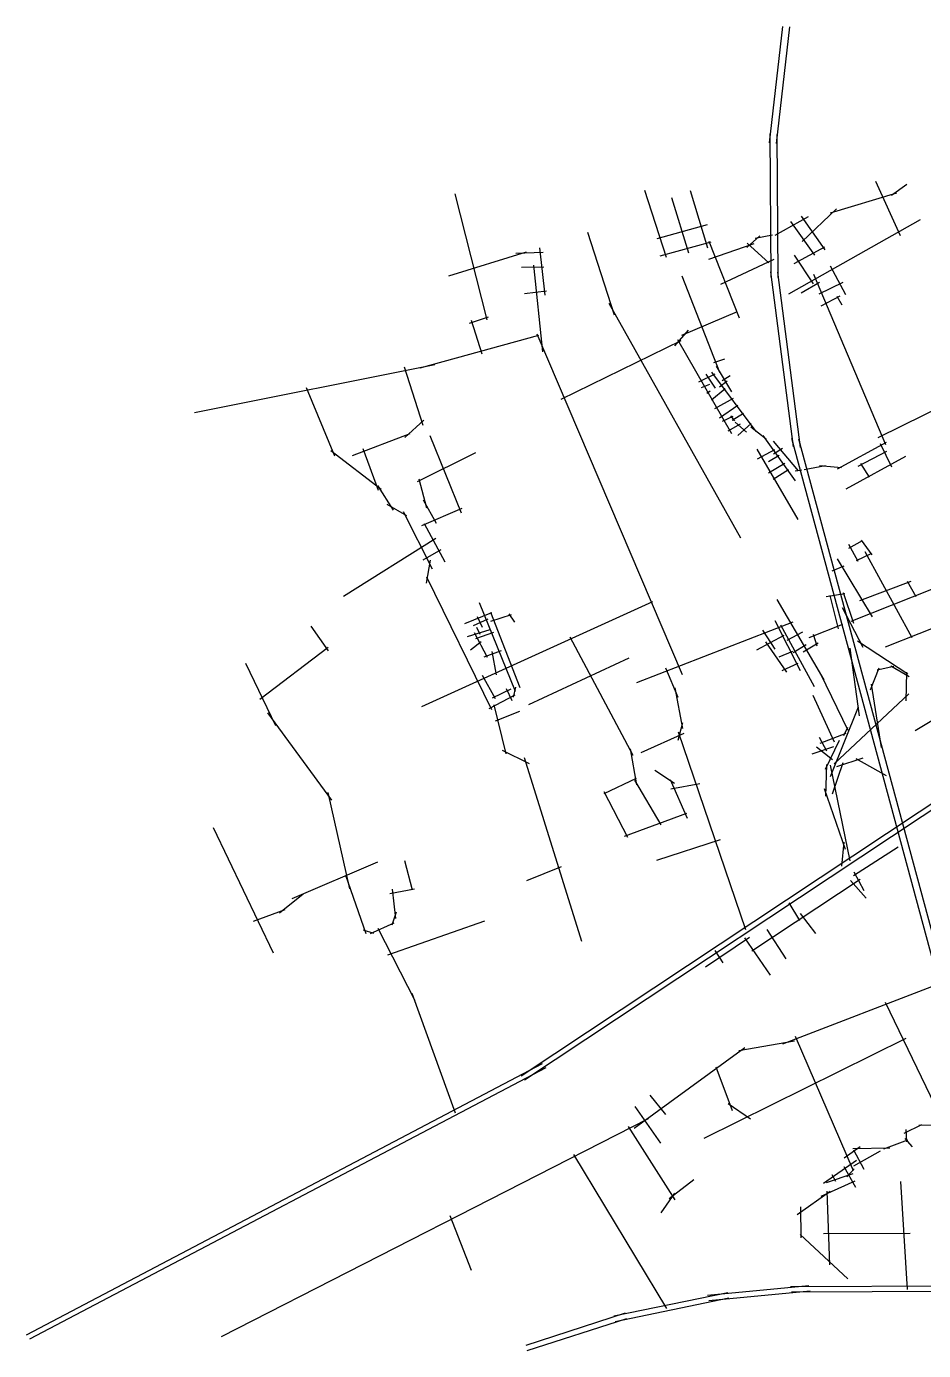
# Model space of a CAD drawing. Header units: metres. Extents: x -7974 to 264, y -42 to 4604.
# Drawn here: x -7974 to -4861, y -42 to 4553 of the extents above; entities that cross this region are included whole.
import ezdxf

# ---------------------------------------------------------------- set-up
doc = ezdxf.new("R2010")
doc.units = ezdxf.units.M
doc.header["$MEASUREMENT"] = 0
doc.layers.add('路网', color=2, linetype='Continuous')

msp = doc.modelspace()

# ---------------------------------------------------------------- linework, layer by layer
at = {"layer": '路网'}
for p, q in [((-5349.9, 4552.8), (-5396.1, 4148.6)), ((-5325.5, 4551.1), (-5371.8, 4146.9)), ((-5394.4, 4179.8), (-5390.4, 3682.8)), ((-5370, 4178), (-5366, 3681.1)), ((-5027.4, 4016.4), (-4941.7, 3827.3)), ((-4972.3, 3967.7), (-4919.4, 4005.2)), ((-6487.7, 3972.6), (-6376.7, 3535)), ((-5828.9, 3984.7), (-5753.6, 3752.3)), ((-5735.9, 3959.1), (-5676.6, 3767.6)), ((-5670.2, 3983.1), (-5610.8, 3784.4)), ((-5183.9, 3906), (-4954, 3976)), ((-5282.1, 3806.7), (-5162.9, 3919.6)), ((-5784.8, 3817.2), (-5610.8, 3866.1)), ((-5375.6, 3828.3), (-5259.8, 3893.1)), ((-5328.6, 3624.4), (-4871.8, 3883.5)), ((-5322.6, 3875.7), (-5238.9, 3759.3)), ((-5285.6, 3894.5), (-5204, 3778.1)), ((-6027.2, 3839.3), (-5934.8, 3551.9)), ((-5474.3, 3785.9), (-5429, 3826.8)), ((-5445.5, 3818.7), (-5385.3, 3829.9)), ((-6508.2, 3687.2), (-6239.1, 3770.3)), ((-6275.2, 3766.1), (-6181, 3769.7)), ((-6193.2, 3784.4), (-6174.9, 3620.6)), ((-5775.4, 3756.8), (-5597.5, 3805)), ((-5606.3, 3807.6), (-5500.9, 3541.4)), ((-5605.5, 3745), (-5448.6, 3799.7)), ((-5472.4, 3800.6), (-5397.8, 3732)), ((-5310, 3730.1), (-5203.3, 3788.6)), ((-6213.9, 3724), (-6183.5, 3424.2)), ((-5564.3, 3658.6), (-5378.8, 3745.8)), ((-5310, 3759.3), (-5243.8, 3659.7)), ((-6256.2, 3717.8), (-6178.6, 3718.4)), ((-5699.6, 3687.9), (-5569.5, 3352.9)), ((-5391.8, 3701.4), (-5313.3, 3093.9)), ((-5367.4, 3699.6), (-5289, 3092.1)), ((-5242.2, 3693.3), (-4992.6, 3102.1)), ((-5185, 3721.7), (-5132, 3622.8)), ((-6245.2, 3626.7), (-6169.4, 3635.3)), ((-5286.1, 3628.9), (-5222.3, 3664.9)), ((-5223.2, 3625), (-5140.2, 3665.7)), ((-5953.1, 3592.2), (-5496.2, 2778.1)), ((-5215.8, 3583.8), (-5150.2, 3618)), ((-5161.5, 3617.2), (-5144.6, 3586.8)), ((-6436.5, 3522.7), (-6370.6, 3545.5)), ((-5700.1, 3481.5), (-5506.5, 3563.3)), ((-6430.4, 3533.2), (-6393.4, 3416.8)), ((-5723.9, 3444.2), (-5676.1, 3498.8)), ((-6607.2, 3368), (-6195.8, 3481.7)), ((-6203.1, 3485.6), (-5698.5, 2303.4)), ((-6117.9, 3259.5), (-5701.8, 3463.1)), ((-5714.7, 3466.9), (-5527.2, 3140.2)), ((-7391.3, 3213), (-6557, 3379.2)), ((-6662.9, 3371.1), (-6598.3, 3168.7)), ((-5589, 3387.1), (-5551, 3398.9)), ((-5581, 3374), (-5527, 3284.6)), ((-5640.2, 3319.7), (-5584.4, 3347.4)), ((-5631.5, 3300.4), (-5602.1, 3311.4)), ((-5615.9, 3346.3), (-5584.1, 3297.9)), ((-5597, 3353), (-5443.3, 3147.5)), ((-5569, 3301.9), (-5542.9, 3323.4)), ((-5559.6, 3323.9), (-5531.8, 3341.8)), ((-7003.2, 3299.5), (-6905, 3063.1)), ((-5613, 3279.8), (-5601.6, 3288.3)), ((-5597, 3257), (-5549.1, 3296.6)), ((-5585, 3227.5), (-5520.6, 3263.3)), ((-5569.3, 3194.8), (-5505.7, 3238.6)), ((-5018.3, 3126.1), (-4776.5, 3245.8)), ((-6660.9, 3126.8), (-6595.5, 3186.5)), ((-5558, 3182.8), (-5521.9, 3200.8)), ((-5539.2, 3149.5), (-5495.9, 3173.5)), ((-5530.6, 3201.8), (-5516.8, 3184.7)), ((-5525.2, 3186.4), (-5485.1, 3211)), ((-5514.2, 3179.3), (-5475.6, 3145.1)), ((-5505.7, 3133.6), (-5459.4, 3174.9)), ((-6842.6, 3063.8), (-6642.6, 3140.2)), ((-6574.3, 3133), (-6465.5, 2865.3)), ((-5460.3, 3162.9), (-5406.6, 3121.3)), ((-5418.5, 3133.7), (-5306.3, 2976.2)), ((-6917.4, 3080.8), (-6743.1, 2946.9)), ((-6807.1, 3088.5), (-6753.6, 2943.7)), ((-5438.9, 3085.3), (-5296.7, 2841.4)), ((-5436.9, 3052.2), (-5377.3, 3084.9)), ((-5382.2, 3113.6), (-5296.3, 3010.5)), ((-5381.6, 3069.4), (-5350.9, 3089)), ((-5319.1, 3124.1), (-4738.4, 972.6)), ((-5294.8, 3122.3), (-4714, 970.8)), ((-5159.9, 3018), (-4989, 3109.7)), ((-5087.4, 3027.3), (-4988.6, 3078.9)), ((-5011.7, 3106), (-4971.6, 3024.3)), ((-6616.7, 2973.3), (-6414.4, 3074.1)), ((-5399.4, 3003.4), (-5341.9, 3037.2)), ((-5398.7, 3043.2), (-5361.6, 3064.6)), ((-5129.8, 2948.6), (-4922.1, 3061.8)), ((-5080, 3035.8), (-5049.2, 2988.7)), ((-5382.7, 2981.7), (-5329.9, 3015.8)), ((-5306, 3010.8), (-5283.7, 3014.5)), ((-5274.6, 3015.4), (-5200.7, 3028.8)), ((-5222.3, 3029.2), (-5145.8, 3021.7)), ((-6756.3, 2959.8), (-6701.9, 2874.7)), ((-6612.7, 2982.6), (-6585.5, 2881.8)), ((-6597.5, 2909.7), (-6552.4, 2829.5)), ((-6723.3, 2894.8), (-6655.1, 2855.4)), ((-6666.7, 2870.1), (-6566.2, 2670.5)), ((-6601.4, 2821.3), (-6462.1, 2881.6)), ((-6593.4, 2827.9), (-6521.8, 2694.7)), ((-6873.6, 2575.3), (-6553.5, 2777.4)), ((-5120.1, 2742), (-5073, 2769.4)), ((-5077.8, 2770.1), (-5040.7, 2719.5)), ((-6596.8, 2701.3), (-6534.4, 2737.1)), ((-5121.1, 2756), (-5088.9, 2697.5)), ((-5093.3, 2699.1), (-5042.9, 2723.7)), ((-5064.4, 2730.7), (-4901.8, 2432.1)), ((-6585.5, 2620.5), (-6572.2, 2700.9)), ((-5177.8, 2663.4), (-5136.2, 2681.3)), ((-5160.2, 2705), (-5039.3, 2503.4)), ((-6586.1, 2643.1), (-6359.9, 2182.3)), ((-5111.5, 2489.5), (-4728, 2641.9)), ((-5081.7, 2560.4), (-4903.6, 2627.8)), ((-4917.2, 2627.8), (-4888.1, 2574.5)), ((-5198.7, 2574.1), (-5134.3, 2584.5)), ((-5185.8, 2578.2), (-5156.7, 2462)), ((-5139.9, 2588), (-5104.3, 2481.7)), ((-6601.4, 2193), (-5800.8, 2557.2)), ((-6402.9, 2553.2), (-6277.7, 2246.3)), ((-5369.9, 2563.6), (-5206.8, 2284.8)), ((-5143.2, 2535.8), (-5071.1, 2399.1)), ((-4993.3, 2399.8), (-4662.2, 2530.6)), ((-6453.1, 2481.1), (-6359.2, 2519.3)), ((-6423.1, 2474.3), (-6372, 2496.5)), ((-6410, 2505.5), (-6392.7, 2468.5)), ((-6363.2, 2520.3), (-6261.7, 2259)), ((-6362, 2489.4), (-6291.3, 2511.5)), ((-6299.5, 2514.1), (-6280.6, 2484.9)), ((-5856.2, 2275.7), (-5313.5, 2486.8)), ((-5377.4, 2490.9), (-5289.4, 2318.2)), ((-6986.7, 2471.9), (-6927.4, 2386.5)), ((-6443.1, 2435.3), (-6364.9, 2459.5)), ((-6420.5, 2449.8), (-6374.9, 2363.6)), ((-6414.4, 2428.8), (-6351.6, 2450.8)), ((-6412.7, 2468.5), (-6400.5, 2443.7)), ((-5439.4, 2390), (-5344.2, 2440.3)), ((-5419.8, 2457.3), (-5376.6, 2392.1)), ((-5357.1, 2476.4), (-5240.7, 2262)), ((-5333.8, 2423.3), (-5280.2, 2452.3)), ((-5257.7, 2432.4), (-5141.4, 2478.5)), ((-5244.4, 2444), (-5231.1, 2402.9)), ((-7164.5, 2218.1), (-6927.4, 2398.9)), ((-6433.4, 2389.4), (-6396.3, 2418.2)), ((-6087.8, 2434.9), (-5869.7, 2023.9)), ((-5409.4, 2417.4), (-5335.9, 2312)), ((-5313, 2380.5), (-5268.1, 2408.3)), ((-5278.5, 2382.6), (-5227, 2413.7)), ((-5116.8, 2395), (-5083.9, 2160.4)), ((-5090.2, 2421.2), (-4915.2, 2306.2)), ((-6385.3, 2364.6), (-6325.4, 2387.7)), ((-6358.6, 2383.8), (-6344.3, 2302.8)), ((-6230.8, 2199.6), (-5882.5, 2362)), ((-5362.4, 2365.1), (-5314.2, 2384.7)), ((-7213.9, 2343.3), (-7109.6, 2126.5)), ((-6392.5, 2302), (-6346.9, 2220.9)), ((-5756.5, 2326.4), (-5713.7, 2225.1)), ((-5351.7, 2317.4), (-5296, 2342.7)), ((-5217.9, 2306.6), (-5124.2, 2110.9)), ((-5015.8, 2325.4), (-5046.5, 2249)), ((-4963.8, 2331.3), (-5021.5, 2318.3)), ((-4911, 2295.3), (-4974, 2333.3)), ((-4921.6, 2212.7), (-4919.4, 2312.3)), ((-6356.9, 2223.3), (-6291.9, 2253.8)), ((-6309, 2254.8), (-6289.3, 2213.8)), ((-6283.7, 2225.2), (-6276, 2259.3)), ((-5724, 2257.6), (-5697.5, 2116.9)), ((-5042.2, 2270.8), (-5008.1, 2050)), ((-6367.8, 2185.7), (-6278.2, 2233.5)), ((-5244.9, 2232.5), (-5171.5, 2070.5)), ((-5170.6, 1994.2), (-4911.5, 2236.5)), ((-7137.4, 2170.3), (-6915.3, 1867.5)), ((-6351.6, 2199.1), (-6310.4, 2028.2)), ((-6345.7, 2143.4), (-6261.5, 2176.2)), ((-5183.8, 1949.8), (-5086.1, 2191.5)), ((-4890.4, 2109.2), (-4785.7, 2172.4)), ((-5712, 2075.9), (-5696.2, 2136.7)), ((-5137.4, 2092.2), (-5123.5, 2120.9)), ((-5840.3, 2033.3), (-5691.3, 2100.3)), ((-5477.5, 1417.5), (-5711.4, 2103.6)), ((-5223.2, 2085.8), (-5197.1, 2038.4)), ((-5219.3, 2066), (-5129.8, 2099.8)), ((-5200.6, 1975.5), (-5152.6, 2076.4)), ((-6323.3, 2041.6), (-6229.4, 1994.6)), ((-5878.8, 2046.1), (-5856.6, 1920.5)), ((-5247.3, 2028.8), (-5172.2, 2053.5)), ((-5232, 2053.2), (-5177.3, 2009.3)), ((-6246.9, 2015.8), (-6047.4, 1377.8)), ((-5197.4, 1991.9), (-5200.8, 1881.4)), ((-5115.5, 1657.1), (-5184, 1989)), ((-5177, 1889.3), (-5140.1, 1998.9)), ((-5162.1, 1984.1), (-5070, 2014.5)), ((-5095.5, 2012.4), (-4990.7, 1952.9)), ((-6257.6, 911), (-4691.1, 1950.7)), ((-6245.7, 897.1), (-4679.2, 1936.8)), ((-5969.1, 1890.4), (-5856.7, 1944.5)), ((-5863.7, 1937.6), (-5772.9, 1782.3)), ((-5793.2, 1972.1), (-5725.3, 1926.6)), ((-5740.6, 1939.2), (-5680.9, 1805.1)), ((-6928.5, 1893.8), (-6853.4, 1560.4)), ((-5970.9, 1897.9), (-5888.4, 1739.2)), ((-5738.4, 1906.9), (-5637.1, 1926.1)), ((-5206.2, 1908.3), (-5132.3, 1697.8)), ((-5898.7, 1742.6), (-5682, 1822.6)), ((-7325.6, 1772.3), (-7117.4, 1337.8)), ((-5786.5, 1659.4), (-5565.7, 1730.8)), ((-5143.9, 1638.6), (-5136.7, 1721.4)), ((-5104.2, 1606.3), (-4949, 1705.8)), ((-6661.5, 1658.5), (-6635.7, 1556)), ((-7051.7, 1526.3), (-6754.4, 1653.6)), ((-6237.3, 1589.2), (-6117.1, 1637.8)), ((-5102.4, 1619.1), (-5068.1, 1553.7)), ((-6866.7, 1607.1), (-6795.8, 1404.4)), ((-5456.9, 1344.8), (-5080.6, 1593.8)), ((-5114.2, 1589), (-5060.5, 1527.7)), ((-7096.1, 1476.1), (-7013.1, 1543)), ((-6712.9, 1543.2), (-6627.3, 1559.6)), ((-6704.9, 1559.2), (-6693.6, 1457.2)), ((-7186.2, 1447.2), (-7076.1, 1488.3)), ((-6705.4, 1435.6), (-6690.1, 1479.8)), ((-5328.9, 1511.2), (-5291.7, 1450.3)), ((-5288.5, 1474.5), (-5236.3, 1405.1)), ((-6780, 1405.3), (-6697.4, 1442.2)), ((-6720.1, 1331.2), (-6383, 1449.4)), ((-6805.6, 1417.9), (-6770.1, 1406)), ((-6754.4, 1423.1), (-6625.9, 1172.9)), ((-5617.3, 1288.7), (-5464.7, 1391.8)), ((-5481.9, 1389.8), (-5392.9, 1260.4)), ((-5404.6, 1418.8), (-5338.5, 1316.5)), ((-5585, 1346.1), (-5557.7, 1302.8)), ((-6636.1, 1198.2), (-6486.4, 782.8)), ((-5349.1, 1022.6), (-4802.6, 1232.5)), ((-4993.7, 1167.1), (-4680.4, 513.9)), ((-5621.8, 694.1), (-4921.1, 1041.4)), ((-5502.3, 999.1), (-5309, 1033)), ((-5305.9, 1048.9), (-5105.3, 582.1)), ((-5865.2, 729.3), (-5480.6, 1009)), ((-7973.8, 12), (-6182.9, 954.1)), ((-7961.9, -1.9), (-6171, 940.2)), ((-5581.5, 942.2), (-5525.1, 790.5)), ((-5810.8, 844.4), (-5756, 776.3)), ((-5862.7, 805.1), (-5773.5, 676.7)), ((-5539, 814.7), (-5461.3, 761.9)), ((-7296.7, 6), (-5814.8, 762.6)), ((-4928, 712.4), (-4866.4, 742.6)), ((-4877.1, 739.4), (-4816.8, 740.5)), ((-5885.5, 734.7), (-5723.4, 480.9)), ((-4926.3, 693.8), (-4900.9, 664.6)), ((-4922, 724.3), (-4919.5, 681.7)), ((-5136.8, 626.6), (-5080.6, 665.8)), ((-5106.7, 659), (-4978.3, 661.3)), ((-5103.9, 654.3), (-5067.6, 586.5)), ((-5102.4, 598.3), (-5010.5, 650.7)), ((-4998.2, 657.9), (-4915.8, 689.1)), ((-6076, 637.8), (-5752.5, 103.4)), ((-5208.4, 538.7), (-5093.1, 618.1)), ((-5197.6, 540.2), (-5105.3, 571.8)), ((-5179.3, 568.2), (-5166, 544.9)), ((-5138, 596.5), (-5096.7, 524.4)), ((-5126.9, 561), (-5101.7, 588.6)), ((-5743.2, 485.6), (-5657.8, 551.4)), ((-5299.4, 429.2), (-5184.7, 510.8)), ((-5215.6, 493.2), (-5097.8, 547)), ((-5196.3, 510.2), (-5187, 255)), ((-4941.4, 543.8), (-4917.6, 169.8)), ((-5771.6, 436), (-5724.5, 503.2)), ((-6504.7, 426.7), (-6430.4, 236.3)), ((-5287.8, 455.8), (-5286.6, 348.2)), ((-5289.5, 360.4), (-5123.3, 206.4)), ((-5207.8, 363.8), (-4907.8, 364.4)), ((-5323.1, 179.8), (-4485.3, 184.1)), ((-5935.5, 77.5), (-5540.5, 159.3)), ((-5931.4, 58.8), (-5536.4, 140.6)), ((-5610.2, 150.1), (-5258.4, 183.6)), ((-5606.1, 131.4), (-5254.3, 165)), ((-5319, 161.1), (-4481.2, 165.5)), ((-6239.9, -23.7), (-5894.8, 87.9)), ((-6235.8, -42.4), (-5890.7, 69.2))]:
    msp.add_line(p, q, dxfattribs=at)

doc.saveas('drawing.dxf')
